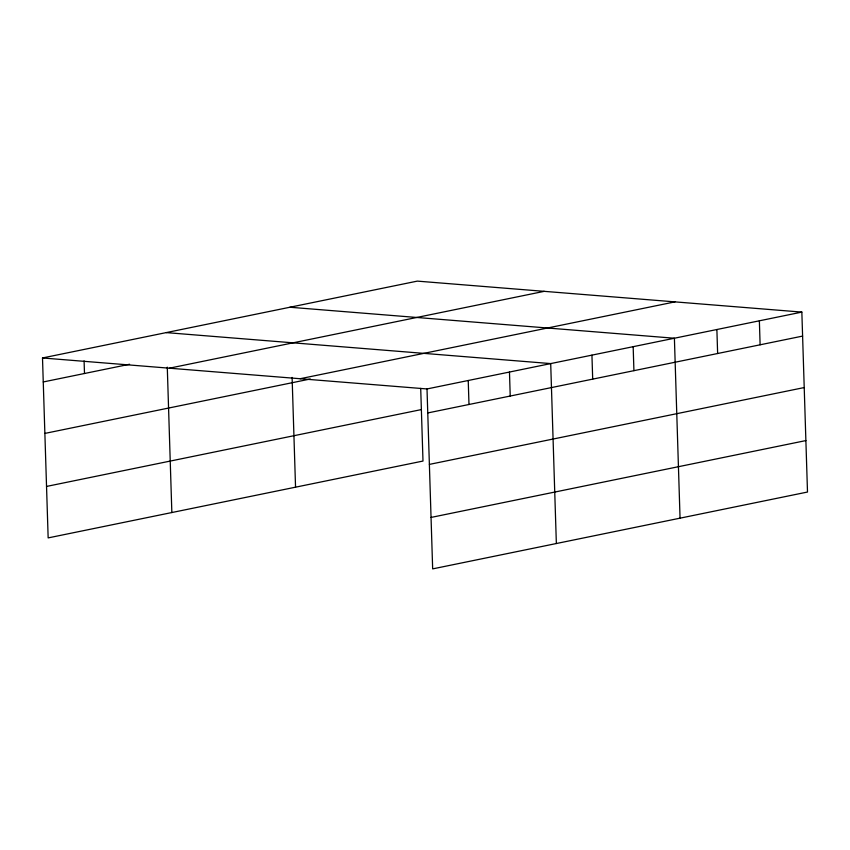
<?xml version="1.0" encoding="UTF-8"?>
<svg xmlns="http://www.w3.org/2000/svg" width="850" height="850" viewBox="0 0 850 850"><rect width="100%" height="100%" fill="white"/><g stroke="black" fill="none" stroke-linecap="round" stroke-linejoin="round"><path stroke-width="1.27" d="M420.707 388.376L422.992 461.051L48.153 537.901L42.5 357.967L417.339 281.116L801.847 312.099L807.5 492.033L432.661 568.884L427.008 388.949L801.847 312.099M43.254 381.958L129.582 364.257M169.384 368.188L544.223 291.337M300.114 378.728L674.964 301.877M44.869 433.415L310.293 379.004M46.537 486.434L421.377 409.583M427.763 412.941L802.602 336.09M429.377 464.397L804.217 387.558M431.046 517.427L805.885 440.576M289.892 307.243L674.401 338.236L680.053 518.16M166.196 332.605L550.704 363.587L556.357 543.522M42.5 357.967L427.008 388.949M759.369 320.811L760.112 344.803M716.879 329.524L717.634 353.515M633.165 346.683L633.919 370.674M591.94 355.141L592.694 379.132M509.469 372.045L510.223 396.036M468.233 380.502L468.987 404.483M292.103 377.421L295.545 487.178M167.28 367.147L171.849 512.539M84.086 360.878L84.49 373.501"/></g></svg>
